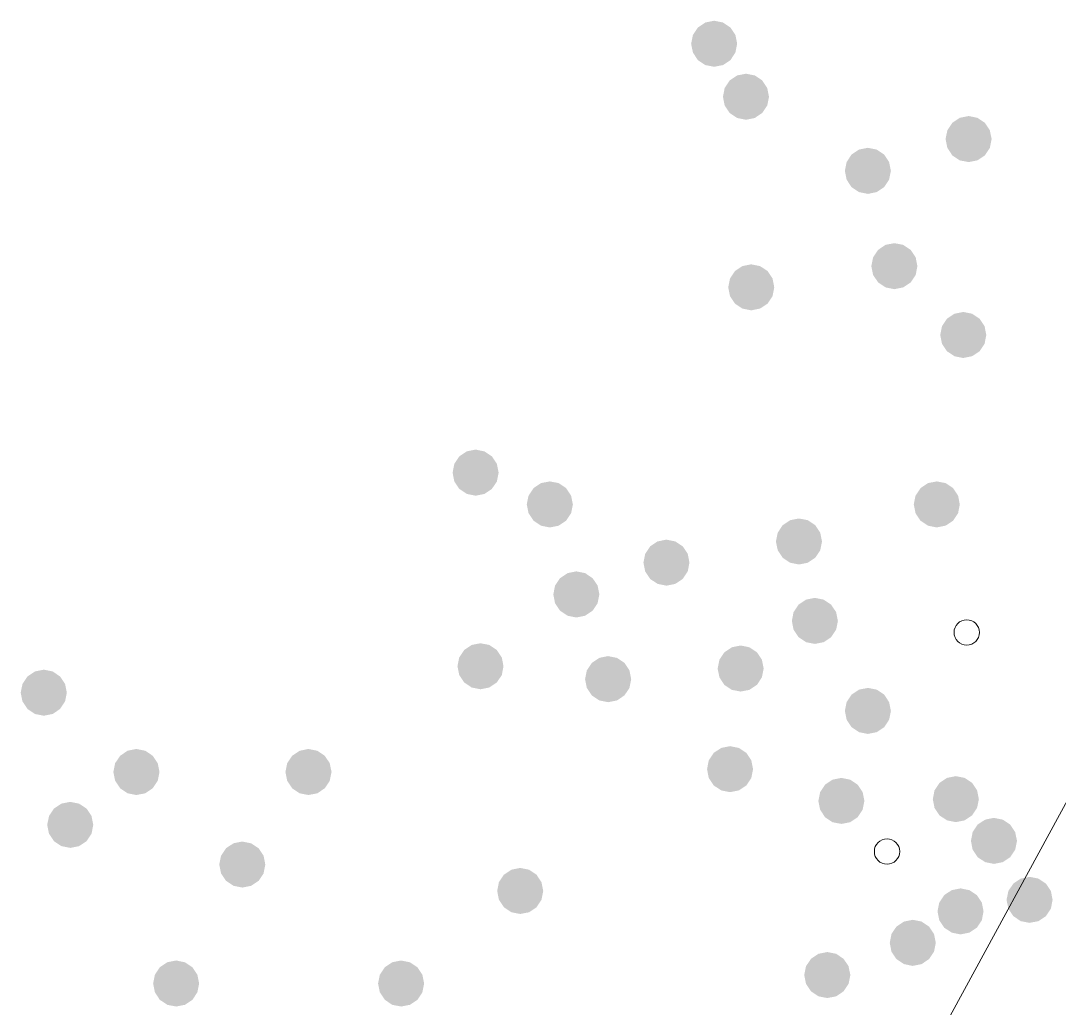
# Model space of a CAD drawing. Header units: millimetres. Extents: x 87938 to 265635, y 330093 to 434310.
# Drawn here: x 233491 to 234777, y 388087 to 389310 of the extents above; entities that cross this region are included whole.
import ezdxf

# ---------------------------------------------------------------- set-up
doc = ezdxf.new("R2010")
doc.units = ezdxf.units.MM

# ---------------------------------------------------------------- blocks, each defined once
blk = doc.blocks.new('A$C3F56660F')
at = {"lineweight": 0}
blk.add_line((2587.1, 7148.3), (2099.4, 6249.9), dxfattribs=at)
for centre, start, end in [((2285.3, 7029.3), 0, 180), ((2285.3, 7029.3), 180, 0), ((2186.6, 6758), 0, 180), ((2186.6, 6758), 180, 0)]:
    blk.add_arc(centre, 15.7, start, end, dxfattribs=at)
for points in [[(1972.6, 7758.2), (1952.4, 7778.3), (1944.1, 7758.2), (1946.3, 7769.1)], [(1972.6, 7758.2), (1972.6, 7786.7), (1952.4, 7778.3), (1961.7, 7784.5)], [(1972.6, 7758.2), (1992.8, 7778.3), (1972.6, 7786.7), (1983.5, 7784.5)], [(1972.6, 7758.2), (2001.1, 7758.2), (1992.8, 7778.3), (1998.9, 7769.1)], [(1972.6, 7758.2), (1944.1, 7758.2), (1952.4, 7738), (1946.3, 7747.3)], [(1972.6, 7758.2), (1952.4, 7738), (1972.6, 7729.7), (1961.7, 7731.8)], [(1972.6, 7758.2), (1972.6, 7729.7), (1992.8, 7738), (1983.5, 7731.8)], [(1972.6, 7758.2), (1992.8, 7738), (2001.1, 7758.2), (1998.9, 7747.3)], [(2012, 7692.6), (2012, 7721.1), (1991.8, 7712.8), (2001.1, 7719)], [(2012, 7692.6), (2032.1, 7712.8), (2012, 7721.1), (2022.9, 7719)], [(2012, 7692.6), (1991.8, 7712.8), (1983.5, 7692.6), (1985.6, 7703.5)], [(2012, 7692.6), (2040.5, 7692.6), (2032.1, 7712.8), (2038.3, 7703.5)], [(2012, 7692.6), (1983.5, 7692.6), (1991.8, 7672.5), (1985.6, 7681.7)], [(2012, 7692.6), (1991.8, 7672.5), (2012, 7664.1), (2001.1, 7666.3)], [(2012, 7692.6), (2012, 7664.1), (2032.1, 7672.5), (2022.9, 7666.3)], [(2012, 7692.6), (2032.1, 7672.5), (2040.5, 7692.6), (2038.3, 7681.7)], [(2287.6, 7640.2), (2287.6, 7668.7), (2267.4, 7660.3), (2276.7, 7666.5)], [(2287.6, 7640.2), (2307.8, 7660.3), (2287.6, 7668.7), (2298.5, 7666.5)], [(2287.6, 7640.2), (2267.4, 7660.3), (2259.1, 7640.2), (2261.3, 7651.1)], [(2287.6, 7640.2), (2316.1, 7640.2), (2307.8, 7660.3), (2313.9, 7651.1)], [(2287.6, 7640.2), (2259.1, 7640.2), (2267.4, 7620), (2261.3, 7629.3)], [(2287.6, 7640.2), (2267.4, 7620), (2287.6, 7611.7), (2276.7, 7613.8)], [(2287.6, 7640.2), (2287.6, 7611.7), (2307.8, 7620), (2298.5, 7613.8)], [(2287.6, 7640.2), (2307.8, 7620), (2316.1, 7640.2), (2313.9, 7629.3)], [(2162.9, 7600.8), (2162.9, 7629.4), (2142.7, 7621), (2152, 7627.2)], [(2162.9, 7600.8), (2183.1, 7621), (2162.9, 7629.4), (2173.8, 7627.2)], [(2162.9, 7600.8), (2142.7, 7621), (2134.4, 7600.8), (2136.6, 7611.8)], [(2162.9, 7600.8), (2191.4, 7600.8), (2183.1, 7621), (2189.2, 7611.8)], [(2162.9, 7600.8), (2134.4, 7600.8), (2142.7, 7580.7), (2136.6, 7589.9)], [(2162.9, 7600.8), (2142.7, 7580.7), (2162.9, 7572.3), (2152, 7574.5)], [(2162.9, 7600.8), (2162.9, 7572.3), (2183.1, 7580.7), (2173.8, 7574.5)], [(2162.9, 7600.8), (2183.1, 7580.7), (2191.4, 7600.8), (2189.2, 7589.9)], [(2195.7, 7482.8), (2195.7, 7511.3), (2175.6, 7503), (2184.8, 7509.2)], [(2195.7, 7482.8), (2215.9, 7503), (2195.7, 7511.3), (2206.6, 7509.2)], [(2195.7, 7482.8), (2175.6, 7503), (2167.2, 7482.8), (2169.4, 7493.7)], [(2195.7, 7482.8), (2224.2, 7482.8), (2215.9, 7503), (2222.1, 7493.7)], [(2018.5, 7456.6), (2018.5, 7485.1), (1998.4, 7476.8), (2007.6, 7482.9)], [(2018.5, 7456.6), (2038.7, 7476.8), (2018.5, 7485.1), (2029.4, 7482.9)], [(2195.7, 7482.8), (2167.2, 7482.8), (2175.6, 7462.7), (2169.4, 7471.9)], [(2195.7, 7482.8), (2175.6, 7462.7), (2195.7, 7454.3), (2184.8, 7456.5)], [(2195.7, 7482.8), (2195.7, 7454.3), (2215.9, 7462.7), (2206.6, 7456.5)], [(2195.7, 7482.8), (2215.9, 7462.7), (2224.2, 7482.8), (2222.1, 7471.9)], [(2018.5, 7456.6), (1998.4, 7476.8), (1990, 7456.6), (1992.2, 7467.5)], [(2018.5, 7456.6), (2047, 7456.6), (2038.7, 7476.8), (2044.9, 7467.5)], [(2018.5, 7456.6), (1990, 7456.6), (1998.4, 7436.4), (1992.2, 7445.7)], [(2018.5, 7456.6), (1998.4, 7436.4), (2018.5, 7428.1), (2007.6, 7430.3)], [(2018.5, 7456.6), (2018.5, 7428.1), (2038.7, 7436.4), (2029.4, 7430.3)], [(2018.5, 7456.6), (2038.7, 7436.4), (2047, 7456.6), (2044.9, 7445.7)], [(2281, 7397.6), (2281, 7426.1), (2260.9, 7417.8), (2270.1, 7423.9)], [(2281, 7397.6), (2301.2, 7417.8), (2281, 7426.1), (2291.9, 7423.9)], [(2281, 7397.6), (2260.9, 7417.8), (2252.5, 7397.6), (2254.7, 7408.5)], [(2281, 7397.6), (2309.5, 7397.6), (2301.2, 7417.8), (2307.4, 7408.5)], [(2281, 7397.6), (2252.5, 7397.6), (2260.9, 7377.4), (2254.7, 7386.7)], [(2281, 7397.6), (2260.9, 7377.4), (2281, 7369.1), (2270.1, 7371.3)], [(2281, 7397.6), (2281, 7369.1), (2301.2, 7377.4), (2291.9, 7371.3)], [(2281, 7397.6), (2301.2, 7377.4), (2309.5, 7397.6), (2307.4, 7386.7)], [(1677.3, 7227.1), (1677.3, 7255.7), (1657.1, 7247.3), (1666.4, 7253.5)], [(1677.3, 7227.1), (1697.4, 7247.3), (1677.3, 7255.7), (1688.2, 7253.5)], [(1677.3, 7227.1), (1657.1, 7247.3), (1648.8, 7227.1), (1650.9, 7238.1)], [(1677.3, 7227.1), (1705.8, 7227.1), (1697.4, 7247.3), (1703.6, 7238.1)], [(1677.3, 7227.1), (1648.8, 7227.1), (1657.1, 7207), (1650.9, 7216.2)], [(1677.3, 7227.1), (1657.1, 7207), (1677.3, 7198.6), (1666.4, 7200.8)], [(1677.3, 7227.1), (1677.3, 7198.6), (1697.4, 7207), (1688.2, 7200.8)], [(1677.3, 7227.1), (1697.4, 7207), (1705.8, 7227.1), (1703.6, 7216.2)], [(1769.2, 7187.8), (1769.2, 7216.3), (1749, 7208), (1758.2, 7214.2)], [(1769.2, 7187.8), (1789.3, 7208), (1769.2, 7216.3), (1780.1, 7214.2)], [(2248.2, 7187.8), (2248.2, 7216.3), (2228.1, 7208), (2237.3, 7214.2)], [(2248.2, 7187.8), (2268.4, 7208), (2248.2, 7216.3), (2259.1, 7214.2)], [(1769.2, 7187.8), (1749, 7208), (1740.6, 7187.8), (1742.8, 7198.7)], [(1769.2, 7187.8), (1797.7, 7187.8), (1789.3, 7208), (1795.5, 7198.7)], [(2248.2, 7187.8), (2228.1, 7208), (2219.7, 7187.8), (2221.9, 7198.7)], [(2248.2, 7187.8), (2276.7, 7187.8), (2268.4, 7208), (2274.6, 7198.7)], [(1769.2, 7187.8), (1740.6, 7187.8), (1749, 7167.6), (1742.8, 7176.9)], [(1769.2, 7187.8), (1749, 7167.6), (1769.2, 7159.3), (1758.2, 7161.5)], [(1769.2, 7187.8), (1769.2, 7159.3), (1789.3, 7167.6), (1780.1, 7161.5)], [(1769.2, 7187.8), (1789.3, 7167.6), (1797.7, 7187.8), (1795.5, 7176.9)], [(2248.2, 7187.8), (2219.7, 7187.8), (2228.1, 7167.6), (2221.9, 7176.9)], [(2248.2, 7187.8), (2228.1, 7167.6), (2248.2, 7159.3), (2237.3, 7161.5)], [(2248.2, 7187.8), (2248.2, 7159.3), (2268.4, 7167.6), (2259.1, 7161.5)], [(2248.2, 7187.8), (2268.4, 7167.6), (2276.7, 7187.8), (2274.6, 7176.9)], [(2077.6, 7141.9), (2057.4, 7162.1), (2049.1, 7141.9), (2051.3, 7152.8)], [(2077.6, 7141.9), (2077.6, 7170.4), (2057.4, 7162.1), (2066.7, 7168.3)], [(2077.6, 7141.9), (2097.8, 7162.1), (2077.6, 7170.4), (2088.5, 7168.3)], [(2077.6, 7141.9), (2106.1, 7141.9), (2097.8, 7162.1), (2103.9, 7152.8)], [(1913.5, 7115.7), (1893.4, 7135.9), (1885, 7115.7), (1887.2, 7126.6)], [(1913.5, 7115.7), (1913.5, 7144.2), (1893.4, 7135.9), (1902.6, 7142)], [(1913.5, 7115.7), (1933.7, 7135.9), (1913.5, 7144.2), (1924.4, 7142)], [(1913.5, 7115.7), (1942, 7115.7), (1933.7, 7135.9), (1939.9, 7126.6)], [(2077.6, 7141.9), (2049.1, 7141.9), (2057.4, 7121.8), (2051.3, 7131)], [(2077.6, 7141.9), (2057.4, 7121.8), (2077.6, 7113.4), (2066.7, 7115.6)], [(2077.6, 7141.9), (2077.6, 7113.4), (2097.8, 7121.8), (2088.5, 7115.6)], [(2077.6, 7141.9), (2097.8, 7121.8), (2106.1, 7141.9), (2103.9, 7131)], [(1913.5, 7115.7), (1885, 7115.7), (1893.4, 7095.5), (1887.2, 7104.8)], [(1913.5, 7115.7), (1893.4, 7095.5), (1913.5, 7087.2), (1902.6, 7089.4)], [(1913.5, 7115.7), (1913.5, 7087.2), (1933.7, 7095.5), (1924.4, 7089.4)], [(1913.5, 7115.7), (1933.7, 7095.5), (1942, 7115.7), (1939.9, 7104.8)], [(1802, 7076.4), (1802, 7104.9), (1781.8, 7096.5), (1791.1, 7102.7)], [(1802, 7076.4), (1822.1, 7096.5), (1802, 7104.9), (1812.9, 7102.7)], [(1802, 7076.4), (1781.8, 7096.5), (1773.5, 7076.4), (1775.6, 7087.3)], [(1802, 7076.4), (1830.5, 7076.4), (1822.1, 7096.5), (1828.3, 7087.3)], [(1802, 7076.4), (1773.5, 7076.4), (1781.8, 7056.2), (1775.6, 7065.4)], [(1802, 7076.4), (1781.8, 7056.2), (1802, 7047.8), (1791.1, 7050)], [(1802, 7076.4), (1802, 7047.8), (1822.1, 7056.2), (1812.9, 7050)], [(1802, 7076.4), (1822.1, 7056.2), (1830.5, 7076.4), (1828.3, 7065.4)], [(2097.3, 7043.6), (2097.3, 7072.1), (2077.1, 7063.7), (2086.4, 7069.9)], [(2097.3, 7043.6), (2117.4, 7063.7), (2097.3, 7072.1), (2108.2, 7069.9)], [(2097.3, 7043.6), (2077.1, 7063.7), (2068.8, 7043.6), (2070.9, 7054.5)], [(2097.3, 7043.6), (2125.8, 7043.6), (2117.4, 7063.7), (2123.6, 7054.5)], [(2097.3, 7043.6), (2068.8, 7043.6), (2077.1, 7023.4), (2070.9, 7032.7)], [(2097.3, 7043.6), (2077.1, 7023.4), (2097.3, 7015.1), (2086.4, 7017.2)], [(2097.3, 7043.6), (2097.3, 7015.1), (2117.4, 7023.4), (2108.2, 7017.2)], [(2097.3, 7043.6), (2117.4, 7023.4), (2125.8, 7043.6), (2123.6, 7032.7)], [(1683.3, 6987.4), (1663.2, 7007.6), (1654.8, 6987.4), (1657, 6998.3)], [(1683.3, 6987.4), (1683.3, 7015.9), (1663.2, 7007.6), (1672.4, 7013.8)], [(1683.3, 6987.4), (1703.5, 7007.6), (1683.3, 7015.9), (1694.2, 7013.8)], [(1683.3, 6987.4), (1711.8, 6987.4), (1703.5, 7007.6), (1709.7, 6998.3)], [(2005.4, 6984.6), (2005.4, 7013.1), (1985.2, 7004.7), (1994.5, 7010.9)], [(2005.4, 6984.6), (2025.6, 7004.7), (2005.4, 7013.1), (2016.3, 7010.9)], [(1841.3, 6971.5), (1841.3, 7000), (1821.2, 6991.6), (1830.4, 6997.8)], [(1841.3, 6971.5), (1861.5, 6991.6), (1841.3, 7000), (1852.3, 6997.8)], [(2005.4, 6984.6), (1985.2, 7004.7), (1976.9, 6984.6), (1979.1, 6995.5)], [(2005.4, 6984.6), (2033.9, 6984.6), (2025.6, 7004.7), (2031.7, 6995.5)], [(1142.7, 6954.7), (1142.7, 6983.2), (1122.5, 6974.8), (1131.7, 6981)], [(1142.7, 6954.7), (1162.8, 6974.8), (1142.7, 6983.2), (1153.6, 6981)], [(1683.3, 6987.4), (1654.8, 6987.4), (1663.2, 6967.3), (1657, 6976.5)], [(1683.3, 6987.4), (1663.2, 6967.3), (1683.3, 6958.9), (1672.4, 6961.1)], [(1683.3, 6987.4), (1683.3, 6958.9), (1703.5, 6967.3), (1694.2, 6961.1)], [(1683.3, 6987.4), (1703.5, 6967.3), (1711.8, 6987.4), (1709.7, 6976.5)], [(1841.3, 6971.5), (1821.2, 6991.6), (1812.8, 6971.5), (1815, 6982.4)], [(1841.3, 6971.5), (1869.9, 6971.5), (1861.5, 6991.6), (1867.7, 6982.4)], [(2005.4, 6984.6), (1976.9, 6984.6), (1985.2, 6964.4), (1979.1, 6973.7)], [(2005.4, 6984.6), (1985.2, 6964.4), (2005.4, 6956.1), (1994.5, 6958.2)], [(2005.4, 6984.6), (2005.4, 6956.1), (2025.6, 6964.4), (2016.3, 6958.2)], [(2005.4, 6984.6), (2025.6, 6964.4), (2033.9, 6984.6), (2031.7, 6973.7)], [(1142.7, 6954.7), (1122.5, 6974.8), (1114.1, 6954.7), (1116.3, 6965.6)], [(1142.7, 6954.7), (1171.2, 6954.7), (1162.8, 6974.8), (1169, 6965.6)], [(1841.3, 6971.5), (1812.8, 6971.5), (1821.2, 6951.3), (1815, 6960.5)], [(1841.3, 6971.5), (1821.2, 6951.3), (1841.3, 6942.9), (1830.4, 6945.1)], [(1841.3, 6971.5), (1841.3, 6942.9), (1861.5, 6951.3), (1852.3, 6945.1)], [(1841.3, 6971.5), (1861.5, 6951.3), (1869.9, 6971.5), (1867.7, 6960.5)], [(2162.9, 6932.1), (2162.9, 6960.6), (2142.7, 6952.3), (2152, 6958.5)], [(2162.9, 6932.1), (2183.1, 6952.3), (2162.9, 6960.6), (2173.8, 6958.5)], [(1142.7, 6954.7), (1114.1, 6954.7), (1122.5, 6934.5), (1116.3, 6943.8)], [(1142.7, 6954.7), (1122.5, 6934.5), (1142.7, 6926.2), (1131.7, 6928.3)], [(1142.7, 6954.7), (1142.7, 6926.2), (1162.8, 6934.5), (1153.6, 6928.3)], [(1142.7, 6954.7), (1162.8, 6934.5), (1171.2, 6954.7), (1169, 6943.8)], [(2162.9, 6932.1), (2142.7, 6952.3), (2134.4, 6932.1), (2136.6, 6943)], [(2162.9, 6932.1), (2191.4, 6932.1), (2183.1, 6952.3), (2189.2, 6943)], [(2162.9, 6932.1), (2134.4, 6932.1), (2142.7, 6912), (2136.6, 6921.2)], [(2162.9, 6932.1), (2142.7, 6912), (2162.9, 6903.6), (2152, 6905.8)], [(2162.9, 6932.1), (2162.9, 6903.6), (2183.1, 6912), (2173.8, 6905.8)], [(2162.9, 6932.1), (2183.1, 6912), (2191.4, 6932.1), (2189.2, 6921.2)], [(1257.3, 6856.5), (1257.3, 6885), (1237.2, 6876.6), (1246.4, 6882.8)], [(1257.3, 6856.5), (1277.5, 6876.6), (1257.3, 6885), (1268.3, 6882.8)], [(1470.3, 6856.5), (1470.3, 6885), (1450.2, 6876.6), (1459.4, 6882.8)], [(1470.3, 6856.5), (1490.5, 6876.6), (1470.3, 6885), (1481.3, 6882.8)], [(1992.3, 6860), (1972.1, 6880.2), (1963.8, 6860), (1965.9, 6870.9)], [(1992.3, 6860), (1992.3, 6888.5), (1972.1, 6880.2), (1981.4, 6886.3)], [(1992.3, 6860), (2012.4, 6880.2), (1992.3, 6888.5), (2003.2, 6886.3)], [(1992.3, 6860), (2020.8, 6860), (2012.4, 6880.2), (2018.6, 6870.9)], [(1257.3, 6856.5), (1237.2, 6876.6), (1228.8, 6856.5), (1231, 6867.4)], [(1257.3, 6856.5), (1285.9, 6856.5), (1277.5, 6876.6), (1283.7, 6867.4)], [(1470.3, 6856.5), (1450.2, 6876.6), (1441.8, 6856.5), (1444, 6867.4)], [(1470.3, 6856.5), (1498.9, 6856.5), (1490.5, 6876.6), (1496.7, 6867.4)], [(1257.3, 6856.5), (1228.8, 6856.5), (1237.2, 6836.3), (1231, 6845.6)], [(1257.3, 6856.5), (1237.2, 6836.3), (1257.3, 6828), (1246.4, 6830.1)], [(1257.3, 6856.5), (1257.3, 6828), (1277.5, 6836.3), (1268.3, 6830.1)], [(1257.3, 6856.5), (1277.5, 6836.3), (1285.9, 6856.5), (1283.7, 6845.6)], [(1470.3, 6856.5), (1441.8, 6856.5), (1450.2, 6836.3), (1444, 6845.6)], [(1470.3, 6856.5), (1450.2, 6836.3), (1470.3, 6828), (1459.4, 6830.1)], [(1470.3, 6856.5), (1470.3, 6828), (1490.5, 6836.3), (1481.3, 6830.1)], [(1470.3, 6856.5), (1490.5, 6836.3), (1498.9, 6856.5), (1496.7, 6845.6)], [(1992.3, 6860), (1963.8, 6860), (1972.1, 6839.8), (1965.9, 6849.1)], [(1992.3, 6860), (1972.1, 6839.8), (1992.3, 6831.5), (1981.4, 6833.7)], [(1992.3, 6860), (1992.3, 6831.5), (2012.4, 6839.8), (2003.2, 6833.7)], [(1992.3, 6860), (2012.4, 6839.8), (2020.8, 6860), (2018.6, 6849.1)], [(2130.1, 6820.7), (2109.9, 6840.8), (2101.6, 6820.7), (2103.8, 6831.6)], [(2130.1, 6820.7), (2130.1, 6849.2), (2109.9, 6840.8), (2119.2, 6847)], [(2130.1, 6820.7), (2150.3, 6840.8), (2130.1, 6849.2), (2141, 6847)], [(2130.1, 6820.7), (2158.6, 6820.7), (2150.3, 6840.8), (2156.4, 6831.6)], [(2271.8, 6822.9), (2251.6, 6843.1), (2243.3, 6822.9), (2245.4, 6833.8)], [(2271.8, 6822.9), (2271.8, 6851.4), (2251.6, 6843.1), (2260.9, 6849.2)], [(2271.8, 6822.9), (2291.9, 6843.1), (2271.8, 6851.4), (2282.7, 6849.2)], [(2271.8, 6822.9), (2300.3, 6822.9), (2291.9, 6843.1), (2298.1, 6833.8)], [(1175.4, 6791), (1175.4, 6819.5), (1155.3, 6811.2), (1164.5, 6817.3)], [(1175.4, 6791), (1195.6, 6811.2), (1175.4, 6819.5), (1186.3, 6817.3)], [(2130.1, 6820.7), (2101.6, 6820.7), (2109.9, 6800.5), (2103.8, 6809.8)], [(2130.1, 6820.7), (2109.9, 6800.5), (2130.1, 6792.2), (2119.2, 6794.3)], [(2130.1, 6820.7), (2130.1, 6792.2), (2150.3, 6800.5), (2141, 6794.3)], [(2130.1, 6820.7), (2150.3, 6800.5), (2158.6, 6820.7), (2156.4, 6809.8)], [(2271.8, 6822.9), (2243.3, 6822.9), (2251.6, 6802.7), (2245.4, 6812)], [(2271.8, 6822.9), (2251.6, 6802.7), (2271.8, 6794.4), (2260.9, 6796.6)], [(2271.8, 6822.9), (2271.8, 6794.4), (2291.9, 6802.7), (2282.7, 6796.6)], [(2271.8, 6822.9), (2291.9, 6802.7), (2300.3, 6822.9), (2298.1, 6812)], [(1175.4, 6791), (1155.3, 6811.2), (1146.9, 6791), (1149.1, 6801.9)], [(1175.4, 6791), (1203.9, 6791), (1195.6, 6811.2), (1201.8, 6801.9)], [(1175.4, 6791), (1146.9, 6791), (1155.3, 6770.8), (1149.1, 6780.1)], [(1175.4, 6791), (1155.3, 6770.8), (1175.4, 6762.5), (1164.5, 6764.7)], [(1175.4, 6791), (1175.4, 6762.5), (1195.6, 6770.8), (1186.3, 6764.7)], [(1175.4, 6791), (1195.6, 6770.8), (1203.9, 6791), (1201.8, 6780.1)], [(2319, 6771.2), (2298.8, 6791.4), (2290.5, 6771.2), (2292.6, 6782.1)], [(2319, 6771.2), (2319, 6799.7), (2298.8, 6791.4), (2308.1, 6797.5)], [(2319, 6771.2), (2339.1, 6791.4), (2319, 6799.7), (2329.9, 6797.5)], [(2319, 6771.2), (2347.5, 6771.2), (2339.1, 6791.4), (2345.3, 6782.1)], [(1388.4, 6741.9), (1388.4, 6770.4), (1368.3, 6762.1), (1377.5, 6768.2)], [(1388.4, 6741.9), (1408.6, 6762.1), (1388.4, 6770.4), (1399.3, 6768.2)], [(2319, 6771.2), (2290.5, 6771.2), (2298.8, 6751), (2292.6, 6760.3)], [(2319, 6771.2), (2298.8, 6751), (2319, 6742.7), (2308.1, 6744.9)], [(2319, 6771.2), (2319, 6742.7), (2339.1, 6751), (2329.9, 6744.9)], [(2319, 6771.2), (2339.1, 6751), (2347.5, 6771.2), (2345.3, 6760.3)], [(1388.4, 6741.9), (1368.3, 6762.1), (1359.9, 6741.9), (1362.1, 6752.8)], [(1388.4, 6741.9), (1416.9, 6741.9), (1408.6, 6762.1), (1414.8, 6752.8)], [(1388.4, 6741.9), (1359.9, 6741.9), (1368.3, 6721.7), (1362.1, 6731)], [(1388.4, 6741.9), (1368.3, 6721.7), (1388.4, 6713.4), (1377.5, 6715.6)], [(1388.4, 6741.9), (1388.4, 6713.4), (1408.6, 6721.7), (1399.3, 6715.6)], [(1388.4, 6741.9), (1408.6, 6721.7), (1416.9, 6741.9), (1414.8, 6731)], [(1732.5, 6709.2), (1732.5, 6737.7), (1712.3, 6729.3), (1721.6, 6735.5)], [(1732.5, 6709.2), (1752.7, 6729.3), (1732.5, 6737.7), (1743.4, 6735.5)], [(1732.5, 6709.2), (1712.3, 6729.3), (1704, 6709.2), (1706.1, 6720.1)], [(1732.5, 6709.2), (1761, 6709.2), (1752.7, 6729.3), (1758.8, 6720.1)], [(2363.1, 6698.2), (2363.1, 6726.7), (2343, 6718.3), (2352.2, 6724.5)], [(2363.1, 6698.2), (2383.3, 6718.3), (2363.1, 6726.7), (2374, 6724.5)], [(2277.6, 6683.9), (2277.6, 6712.4), (2257.5, 6704.1), (2266.7, 6710.2)], [(2277.6, 6683.9), (2297.8, 6704.1), (2277.6, 6712.4), (2288.5, 6710.2)], [(2363.1, 6698.2), (2343, 6718.3), (2334.6, 6698.2), (2336.8, 6709.1)], [(2363.1, 6698.2), (2391.6, 6698.2), (2383.3, 6718.3), (2389.5, 6709.1)], [(1732.5, 6709.2), (1704, 6709.2), (1712.3, 6689), (1706.1, 6698.3)], [(1732.5, 6709.2), (1712.3, 6689), (1732.5, 6680.7), (1721.6, 6682.8)], [(1732.5, 6709.2), (1732.5, 6680.7), (1752.7, 6689), (1743.4, 6682.8)], [(1732.5, 6709.2), (1752.7, 6689), (1761, 6709.2), (1758.8, 6698.3)], [(2277.6, 6683.9), (2257.5, 6704.1), (2249.1, 6683.9), (2251.3, 6694.8)], [(2277.6, 6683.9), (2306.1, 6683.9), (2297.8, 6704.1), (2304, 6694.8)], [(2363.1, 6698.2), (2334.6, 6698.2), (2343, 6678), (2336.8, 6687.3)], [(2363.1, 6698.2), (2343, 6678), (2363.1, 6669.7), (2352.2, 6671.8)], [(2363.1, 6698.2), (2363.1, 6669.7), (2383.3, 6678), (2374, 6671.8)], [(2363.1, 6698.2), (2383.3, 6678), (2391.6, 6698.2), (2389.5, 6687.3)], [(2218.5, 6644.9), (2218.5, 6673.5), (2198.3, 6665.1), (2207.6, 6671.3)], [(2218.5, 6644.9), (2238.6, 6665.1), (2218.5, 6673.5), (2229.4, 6671.3)], [(2277.6, 6683.9), (2249.1, 6683.9), (2257.5, 6663.7), (2251.3, 6673)], [(2277.6, 6683.9), (2257.5, 6663.7), (2277.6, 6655.4), (2266.7, 6657.6)], [(2277.6, 6683.9), (2277.6, 6655.4), (2297.8, 6663.7), (2288.5, 6657.6)], [(2277.6, 6683.9), (2297.8, 6663.7), (2306.1, 6683.9), (2304, 6673)], [(2218.5, 6644.9), (2198.3, 6665.1), (2190, 6644.9), (2192.1, 6655.9)], [(2218.5, 6644.9), (2247, 6644.9), (2238.6, 6665.1), (2244.8, 6655.9)], [(2218.5, 6644.9), (2190, 6644.9), (2198.3, 6624.8), (2192.1, 6634)], [(2218.5, 6644.9), (2198.3, 6624.8), (2218.5, 6616.4), (2207.6, 6618.6)], [(2218.5, 6644.9), (2218.5, 6616.4), (2238.6, 6624.8), (2229.4, 6618.6)], [(2218.5, 6644.9), (2238.6, 6624.8), (2247, 6644.9), (2244.8, 6634)], [(1306.5, 6594.6), (1306.5, 6623.1), (1286.3, 6614.7), (1295.6, 6620.9)], [(1306.5, 6594.6), (1326.7, 6614.7), (1306.5, 6623.1), (1317.4, 6620.9)], [(1585, 6594.6), (1585, 6623.1), (1564.9, 6614.7), (1574.1, 6620.9)], [(1585, 6594.6), (1605.2, 6614.7), (1585, 6623.1), (1595.9, 6620.9)], [(2112.7, 6605.1), (2092.5, 6625.2), (2084.1, 6605.1), (2086.3, 6616)], [(2112.7, 6605.1), (2112.7, 6633.6), (2092.5, 6625.2), (2101.7, 6631.4)], [(2112.7, 6605.1), (2132.8, 6625.2), (2112.7, 6633.6), (2123.6, 6631.4)], [(2112.7, 6605.1), (2141.2, 6605.1), (2132.8, 6625.2), (2139, 6616)], [(1306.5, 6594.6), (1286.3, 6614.7), (1278, 6594.6), (1280.2, 6605.5)], [(1306.5, 6594.6), (1335, 6594.6), (1326.7, 6614.7), (1332.8, 6605.5)], [(1585, 6594.6), (1564.9, 6614.7), (1556.5, 6594.6), (1558.7, 6605.5)], [(1585, 6594.6), (1613.5, 6594.6), (1605.2, 6614.7), (1611.4, 6605.5)], [(2112.7, 6605.1), (2084.1, 6605.1), (2092.5, 6584.9), (2086.3, 6594.2)], [(2112.7, 6605.1), (2092.5, 6584.9), (2112.7, 6576.6), (2101.7, 6578.7)], [(2112.7, 6605.1), (2112.7, 6576.6), (2132.8, 6584.9), (2123.6, 6578.7)], [(2112.7, 6605.1), (2132.8, 6584.9), (2141.2, 6605.1), (2139, 6594.2)], [(1306.5, 6594.6), (1278, 6594.6), (1286.3, 6574.4), (1280.2, 6583.7)], [(1306.5, 6594.6), (1286.3, 6574.4), (1306.5, 6566.1), (1295.6, 6568.2)], [(1306.5, 6594.6), (1306.5, 6566.1), (1326.7, 6574.4), (1317.4, 6568.2)], [(1306.5, 6594.6), (1326.7, 6574.4), (1335, 6594.6), (1332.8, 6583.7)], [(1585, 6594.6), (1556.5, 6594.6), (1564.9, 6574.4), (1558.7, 6583.7)], [(1585, 6594.6), (1564.9, 6574.4), (1585, 6566.1), (1574.1, 6568.2)], [(1585, 6594.6), (1585, 6566.1), (1605.2, 6574.4), (1595.9, 6568.2)], [(1585, 6594.6), (1605.2, 6574.4), (1613.5, 6594.6), (1611.4, 6583.7)]]:
    blk.add_trace(points, dxfattribs=at)
blk = doc.blocks.new('A$C3E9370D8')
blk.add_blockref('A$C3F56660F', (0, 0))

msp = doc.modelspace()

# ---------------------------------------------------------------- block references
msp.add_blockref('A$C3E9370D8', (232377.2, 381523.4))

doc.saveas('drawing.dxf')
